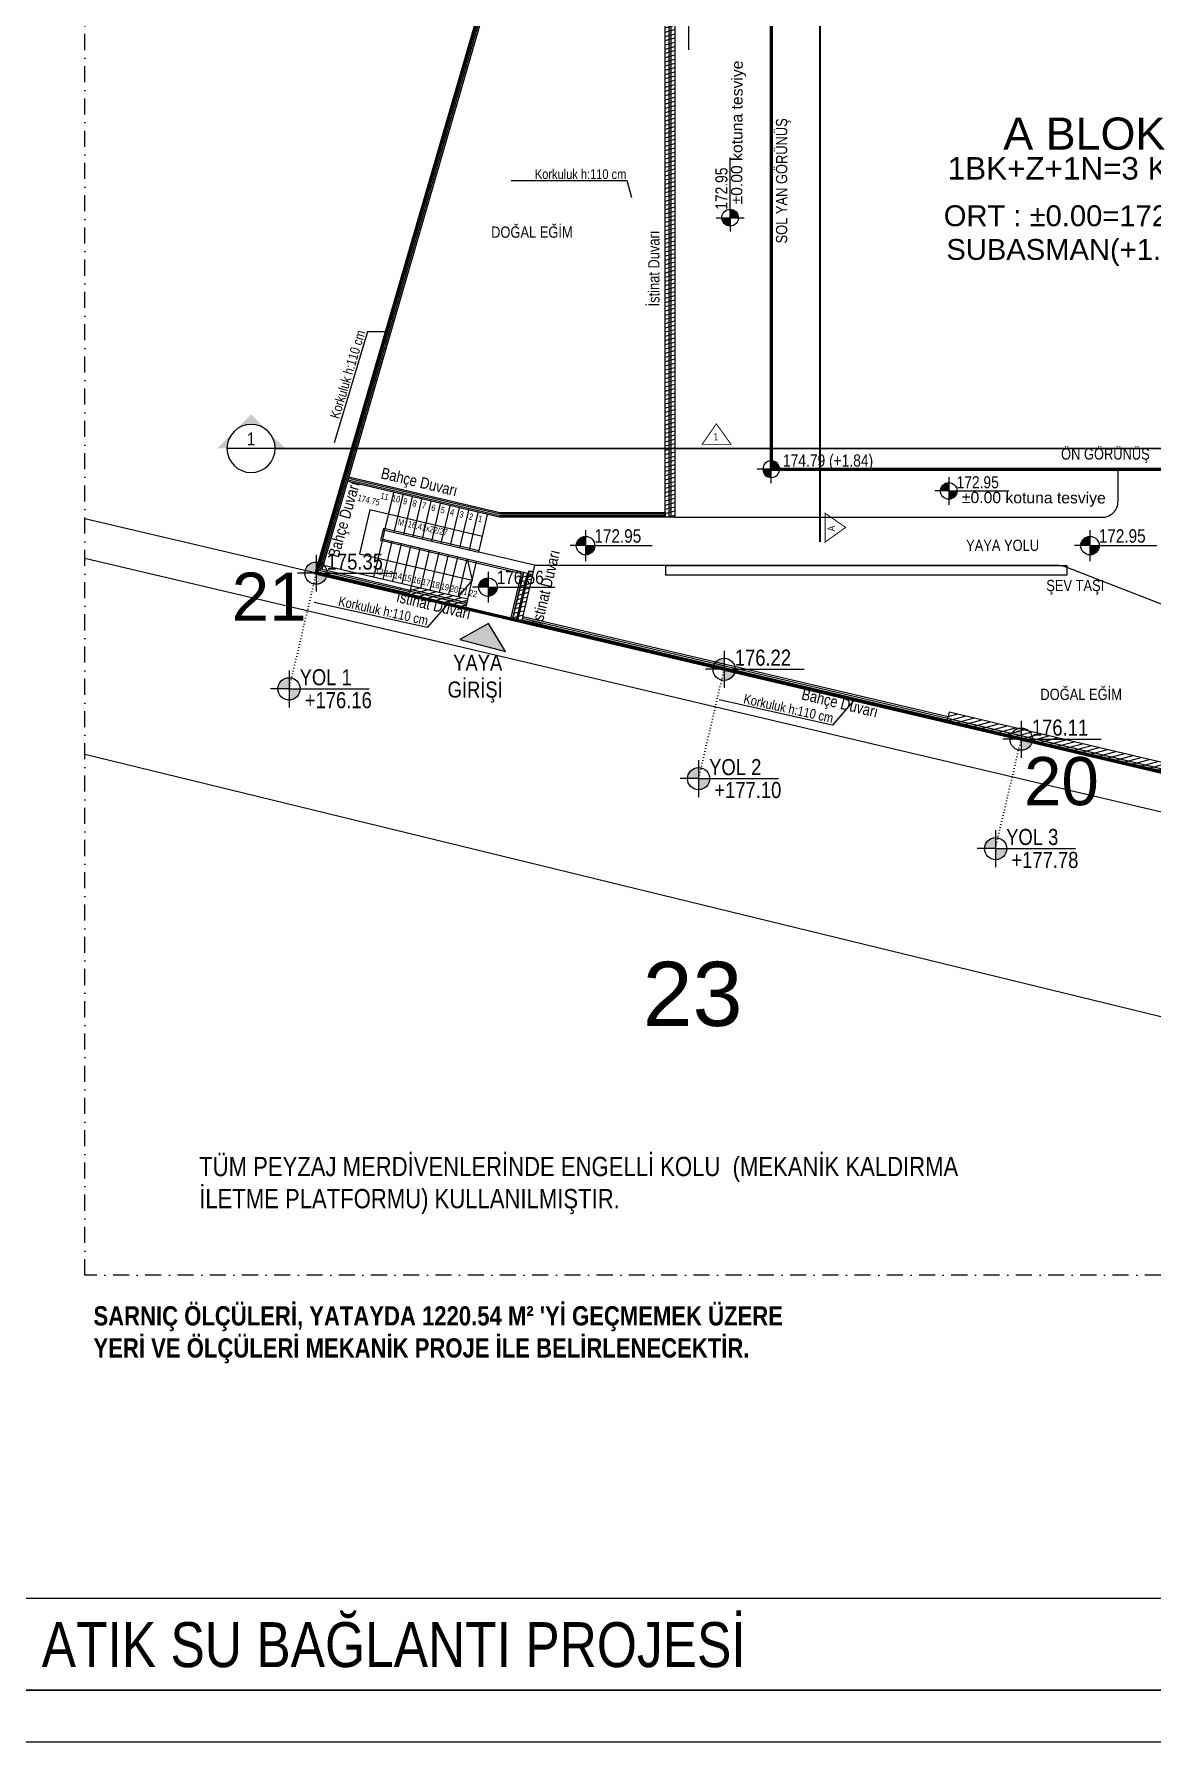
# Model space of a CAD drawing. Header units: millimetres. Extents: x 82776 to 137242, y 11666 to 27998.
# Drawn here: x 122717 to 123588, y 16109 to 17439 of the extents above; entities that cross this region are included whole.
import ezdxf
from ezdxf import colors
from ezdxf.entities.mleader import LeaderData, LeaderLine
from ezdxf.enums import TextEntityAlignment as Align
from ezdxf.math import Vec2, Vec3
from ezdxf.xclip import XClip

# ---------------------------------------------------------------- set-up
doc = ezdxf.new("R2010")
doc.units = ezdxf.units.MM
doc.header["$XCLIPFRAME"] = 0
for name, pattern in [('ACAD_ISO03W100', [30, 12, -18]), ('ACAD_ISO07W100', [3, 0, -3]), ('DASHDOT', [1, 0.5, -0.25, 0, -0.25]), ('DASHED', [15, 10, -5])]:
    doc.linetypes.add(name, pattern=pattern)
for name, color, linetype in [('0_IFC_Elevation_2', 31, 'Continuous'), ('0_IFC_Elevation_3', 21, 'Continuous'), ('0_IFC_Elevation_4', 11, 'Continuous'), ('0_IFC_Elevation_5', 252, 'Continuous'), ('0_IFC_Hatch', 250, 'Continuous'), ('0_IFC_Legend_Viewport', 7, 'Continuous'), ('0_IFC_Notation_Level_200', 160, 'Continuous'), ('0_IFC_Notation_Section_100', 10, 'Continuous'), ('0_IFC_Notation_Section_50', 10, 'Continuous'), ('0_IFC_Parsel Sınırı', 191, 'ACAD_ISO03W100'), ('0_IFC_Room_Text(No)_50', 12, 'Continuous'), ('0_IFC_Stair_Text', 221, 'Continuous'), ('0_IFC_Text_Explanation_200', 231, 'Continuous'), ('0_IFC_Text_Explanation_50', 231, 'Continuous'), ('2_IFC_Handrail', 181, 'Continuous'), ('2_IFC_Wall', 130, 'Continuous')]:
    doc.layers.add(name, color=color, linetype=linetype)
doc.layers.add('NADI', color=7, linetype='Continuous', lineweight=0)
doc.styles.add('IFC_TEXT', font='ARIALN.TTF')
doc.styles.get("Standard").update_dxf_attribs({"font": 'arial.ttf'})
pattern_1 = [(15, (-100433.742, -46815.495), (-3.2870019, 12.267258), [])]

# ---------------------------------------------------------------- blocks, each defined once
blk = doc.blocks.new('*U1736')
blk.add_lwpolyline([(-5112.2, 0), (-759.4, 0), (-759.4, 71.5), (-5112.2, 71.5)], close=True)
at = {"layer": '0_IFC_Legend_Viewport', "transparency": 33554687}
blk.add_lwpolyline([(-5112.2, 2920), (0, 2920), (0, 0), (-5112.2, 0)], close=True, dxfattribs=at)
at = {"style": 'IFC_TEXT'}
for tag, p in [('OLCEK', (-110.4, 17.9)), ('PAFTA', (-3114.5, 17.9))]:
    blk.add_attdef(tag, p, '', height=35, dxfattribs=at)
blk = doc.blocks.new('ARAZİYOLLAR_2')
at = {"layer": '0_IFC_Elevation_3', "elevation": 3462.4}
for points in [[(-52.2, 747.8), (-410.6, -3175.1), (-412.6, -4008.5), (-415.8, -5422.7), (-417.1, -5989.9), (-418.6, -6582.1), (-420.4, -7326.2), (-421.6, -7815.3), (-59.8, -8216.9), (697.9, -8297.1), (1704.2, -8403.5)], [(0, 0), (67.3, 736.9)], [(1226.5, -8932.6), (-378.2, -8775.4), (-1025.4, -8013.5), (-1006.3, -3483.3), (-1003.6, -2832.5), (-658.4, 644.8)]]:
    blk.add_lwpolyline(points, dxfattribs=at)
at = {"layer": '0_IFC_Parsel Sınırı', "linetype": 'Continuous', "ltscale": 5, "const_width": 10, "elevation": 3462.4}
blk.add_lwpolyline([(5323.2, -760.4), (5322.3, -1259.6), (5325.1, -2776.6), (5018.8, -2728.2), (5032, -4366.9), (5024.5, -5117), (5019.3, -5645.1), (7326.4, -6140.9), (7306.8, -6222.6), (6955.6, -6856.3), (5972.9, -8325.1), (6123, -8355.3), (6103.7, -8389.3), (5666.1, -9177.7), (2891.3, -8408.4), (-1.4, -8102.4), (-301.4, -7769.4), (-295.7, -5423), (-290.7, -3181.4), (-205.1, -2247.2), (0, 0), (1862.5, -268.3), (3023.4, -433)], close=True, dxfattribs=at)
at = {"layer": '0_IFC_Parsel Sınırı'}
for p in [(0, 0), (-205.1, -2247.2)]:
    blk.add_point(p, dxfattribs=at)
for s, p in [('21', (-183.5, 239.2)), ('20', (-407.5, -2283.8))]:
    blk.add_text(s, height=150, rotation=278.0307, dxfattribs=at).set_placement(p)
at = {"layer": 'NADI'}
blk.add_text('23', height=200, rotation=278.0307, dxfattribs=at).set_placement((-1254.1, -1204.2, 443.8))
blk = doc.blocks.new('VP_YAZI')
at = {"layer": '0_IFC_Text_Explanation_50', "attachment_point": 1}
for s, insert, char_height in [('A BLOK', (643.4, -3746.1, 3462.4), 100), ('1BK+Z+1N=3 KAT', (470.4, -3869.2, 3462.4), 70)]:
    blk.add_mtext_dynamic_manual_height_columns(s, width=1357.697, gutter_width=12.5, heights=[0], dxfattribs=dict(at, insert=insert, char_height=char_height))
blk = doc.blocks.new('VP BLOK YERLERİ')
at = {"layer": '2_IFC_Wall', "color": 131, "lineweight": 80, "elevation": 349700.6}
blk.add_lwpolyline([(3417.4, 2123.9), (1417.4, 2123.9), (1417.4, 323.9), (3417.4, 323.9)], close=True, dxfattribs=at)
blk = doc.blocks.new('VP_GORUNUS YAZILARI')
at = {"layer": '0_IFC_Text_Explanation_50', "transparency": 33554687, "insert": (-64.4, -4138.1), "char_height": 35, "attachment_point": 1, "rotation": 90, "style": 'IFC_TEXT'}
blk.add_mtext_dynamic_manual_height_columns('SOL YAN GÖRÜNÜŞ ', width=439.524, gutter_width=12.5, heights=[0], dxfattribs=at)
at = {"layer": '0_IFC_Text_Explanation_50', "transparency": 33554687, "insert": (823.3, -4776.1), "char_height": 35, "attachment_point": 1, "style": 'IFC_TEXT'}
blk.add_mtext_dynamic_manual_height_columns('ÖN GÖRÜNÜŞ ', width=459.66, gutter_width=12.5, heights=[0], dxfattribs=at)
blk = doc.blocks.new('*U1783')
at = {"layer": '0_IFC_Room_Text(No)_50'}
h = blk.add_hatch(color=256, dxfattribs=at)
h.paths.add_polyline_path([(0, 1061), (-530, 530, -0.414214), (530, 530)])
h.paths.add_polyline_path([(530, 530, -0.198912), (750, 0), (1061, 0)])
h.paths.add_polyline_path([(-530, 530), (-1061, 0), (-750, 0, -0.198912)])
at = {"layer": '0_IFC_Room_Text(No)_50', "linetype": 'Continuous'}
blk.add_line((-750, 0), (750, 0), dxfattribs=at)
blk.add_circle((0, 0), 750, dxfattribs=at)
at = {"layer": '0_IFC_Room_Text(No)_50', "style": 'IFC_TEXT'}
blk.add_attdef('NO', text='', height=400, dxfattribs=at).set_placement((0, 100), align=Align.CENTER)
for p in [(0, -100), (0, -374)]:
    blk.add_attdef('SHEET', text='', height=200, dxfattribs=at).set_placement(p, align=Align.TOP_CENTER)
blk = doc.blocks.new('VP_KESIT YERLERI')
at = {"layer": '0_IFC_Notation_Section_100', "linetype": 'DASHED', "ltscale": 5, "const_width": 6}
blk.add_lwpolyline([(-1544.6, 0), (2000, 0), (2000, -374.8), (4600, -374.8), (4600, -229.4), (7030.2, -229.4)], dxfattribs=at)
ref = blk.add_blockref('*U1783', (-1619.6, 0), dxfattribs=dict(xscale=-0.1, yscale=0.1, zscale=0.1))
ref.add_attrib('NO', '1', dxfattribs={"layer": '0_IFC_Room_Text(No)_50', "height": 40, "style": 'IFC_TEXT'}).set_placement((-1619.6, 10), align=Align.CENTER)
blk = doc.blocks.new('BLOK KESIT YERLERI')
at = {"layer": '0_IFC_Notation_Section_100', "linetype": 'DASHED', "const_width": 6}
for points in [[(-5348.1, -614.3), (-5348.1, 1576.8)], [(-5715.1, -322.8), (-3307, -322.8)]]:
    blk.add_lwpolyline(points, dxfattribs=at)
at = {"layer": '0_IFC_Notation_Section_100', "ltscale": 3, "const_width": 3}
for points in [[(-5715.1, -309.9), (-5625.1, -309.9), (-5670.8, -246)], [(-5332, -524.3), (-5332, -614.3), (-5268.1, -568.7)]]:
    blk.add_lwpolyline(points, close=True, dxfattribs=at)
at = {"layer": '0_IFC_Notation_Section_50', "ltscale": 3, "char_height": 22.5, "attachment_point": 7, "style": 'IFC_TEXT'}
for s, insert, rotation in [('\\pxqc;1', (-5709.6, -297.7), 359.9589), ('\\pxqc;A', (-5301.6, -609.7), 89.9589)]:
    blk.add_mtext_dynamic_manual_height_columns(s, width=74.846, gutter_width=364500, heights=[41.8], dxfattribs=dict(at, insert=insert, rotation=rotation))
blk = doc.blocks.new('0_IFC_NOTATION_LEVEL_200')
at = {"layer": '0_IFC_Notation_Level_200'}
h = blk.add_hatch(color=256, dxfattribs=at)
h.dxf.hatch_style = 1
h.paths.add_polyline_path([(0, 0), (0, 576, 0.414214), (-576, 0)])
h.paths.add_polyline_path([(0, -576, 0.414214), (576, 0), (0, 0)])
for p, q in [((0, 960), (0, -960)), ((0, 0), (-960, 0)), ((0, 0), (4154, 0))]:
    blk.add_line(p, q, dxfattribs=at)
blk.add_circle((0, 0), 576, dxfattribs=at)
at = {"layer": '0_IFC_Notation_Level_200', "style": 'IFC_TEXT'}
for tag, p in [('LEVEL_ABOVE', (549, 185)), ('LEVEL_BELOW', (549, -1005))]:
    blk.add_attdef(tag, p, '', height=800, dxfattribs=at)
blk = doc.blocks.new('BLOK KOSE KOTLARI')
at = {"layer": '0_IFC_Notation_Level_200', "linetype": 'ACAD_ISO07W100', "lineweight": 0, "ltscale": 3}
for points, elevation in [([(-1417.4, -2126.7), (-1501.4, -2484.1)], -346213.4), ([(-146.6, -2423), (-226.2, -2763.8)], -346238.3), ([(778.1, -2640.9), (697.8, -2981.3)], -346238.3)]:
    blk.add_lwpolyline(points, dxfattribs=dict(at, elevation=elevation))
ref = blk.add_blockref('0_IFC_NOTATION_LEVEL_200', (0, -1800), dxfattribs=dict(xscale=-0.045, yscale=0.045, zscale=0.045, rotation=180))
ref.add_attrib('LEVEL_BELOW', '174.79 (+1.84)', (36.8, -1791.8), dxfattribs={"layer": '0_IFC_Notation_Level_200', "height": 37.5, "style": 'IFC_TEXT'})
ref = blk.add_blockref('0_IFC_NOTATION_LEVEL_200', (-1417.4, -2123.9, -346238.3), dxfattribs=dict(xscale=0.06, yscale=0.06, zscale=0.06))
ref.add_attrib('LEVEL_ABOVE', '175.35', (-1384.1, -2112.8, -346238.3), dxfattribs={"layer": '0_IFC_Notation_Level_200', "height": 50, "rotation": 0, "style": 'IFC_TEXT'})
ref = blk.add_blockref('0_IFC_NOTATION_LEVEL_200', (-146.6, -2423.1, -346238.3), dxfattribs=dict(xscale=0.06, yscale=0.06, zscale=0.06))
ref.add_attrib('LEVEL_ABOVE', '176.22', (-113.4, -2412, -346238.3), dxfattribs={"layer": '0_IFC_Notation_Level_200', "height": 50, "rotation": 0, "style": 'IFC_TEXT'})
ref = blk.add_blockref('0_IFC_NOTATION_LEVEL_200', (-1501.4, -2484.1, -346214.6), dxfattribs=dict(xscale=0.06, yscale=0.06, zscale=0.06))
ref.add_attrib('LEVEL_BELOW', '+176.16', (-1452.3, -2544.4, -346214.6), dxfattribs={"layer": '0_IFC_Notation_Level_200', "height": 50, "rotation": 0, "style": 'IFC_TEXT'})
ref.add_attrib('LEVEL_ABOVE', 'YOL 1', (-1468.4, -2473, -346214.6), dxfattribs={"layer": '0_IFC_Notation_Level_200', "height": 50, "rotation": 0, "style": 'IFC_TEXT'})
ref = blk.add_blockref('0_IFC_NOTATION_LEVEL_200', (778.5, -2640.9, -346238.3), dxfattribs=dict(xscale=0.06, yscale=0.06, zscale=0.06))
ref.add_attrib('LEVEL_ABOVE', '176.11', (811.8, -2629.8, -346238.3), dxfattribs={"layer": '0_IFC_Notation_Level_200', "height": 50, "rotation": 0, "style": 'IFC_TEXT'})
ref = blk.add_blockref('0_IFC_NOTATION_LEVEL_200', (-226.2, -2763.8, -346238.3), dxfattribs=dict(xscale=0.06, yscale=0.06, zscale=0.06))
ref.add_attrib('LEVEL_BELOW', '+177.10', (-177.1, -2824.2, -346238.3), dxfattribs={"layer": '0_IFC_Notation_Level_200', "height": 50, "rotation": 0, "style": 'IFC_TEXT'})
ref.add_attrib('LEVEL_ABOVE', 'YOL 2', (-193.1, -2752.7, -346238.3), dxfattribs={"layer": '0_IFC_Notation_Level_200', "height": 50, "rotation": 0, "style": 'IFC_TEXT'})
ref = blk.add_blockref('0_IFC_NOTATION_LEVEL_200', (698.8, -2981.6, -346238.3), dxfattribs=dict(xscale=0.06, yscale=0.06, zscale=0.06))
ref.add_attrib('LEVEL_BELOW', '+177.78', (747.9, -3041.9, -346238.3), dxfattribs={"layer": '0_IFC_Notation_Level_200', "height": 50, "rotation": 0, "style": 'IFC_TEXT'})
ref.add_attrib('LEVEL_ABOVE', 'YOL 3', (731.7, -2970.4, -346238.3), dxfattribs={"layer": '0_IFC_Notation_Level_200', "height": 50, "rotation": 0, "style": 'IFC_TEXT'})
at = {"layer": '0_IFC_Notation_Level_200', "insert": (537.3, -978.4, -317597.5), "char_height": 65, "attachment_point": 1}
blk.add_mtext_dynamic_manual_height_columns('ORT : %%P0.00=172.95', width=1400.935, gutter_width=12.5, heights=[0], dxfattribs=at)
at = {"layer": '0_IFC_Notation_Level_200', "insert": (545.5, -1083.3, -317597.5), "char_height": 65, "width": 1270.486, "attachment_point": 1}
blk.add_mtext('SUBASMAN(+1.20)=174.15', dxfattribs=at)
blk = doc.blocks.new('OK')
at = {"layer": '0_IFC_Text_Explanation_50'}
h = blk.add_hatch(color=256, dxfattribs=at)
h.dxf.hatch_style = 1
h.paths.add_polyline_path([(90, 47.4), (0, 0), (44.1, -91.7)])
blk.add_lwpolyline([(90, 47.4), (0, 0), (44.1, -91.7), (90, 47.4)], dxfattribs=at)
blk = doc.blocks.new('VP_SETLER')
at = {"layer": '0_IFC_Elevation_5'}
h = blk.add_hatch(dxfattribs=at)
h.set_pattern_fill('ANSI31', color=256, scale=4, angle=-30)
h.set_pattern_definition(pattern_1)
h.paths.add_polyline_path([(-409.2, -3040.9), (-79.2, -3040.9), (-79.2, -3070.9), (-379.2, -3070.9), (-379.2, -4990.9), (-409.2, -4990.9)])
h = blk.add_hatch(dxfattribs=at)
h.set_pattern_fill('ANSI31', color=256, scale=4, angle=-30)
h.set_pattern_definition(pattern_1)
h.paths.add_polyline_path([(-1206.5, -5233.1), (-1199.6, -5203.9), (-1024.4, -5245.1), (-1031.3, -5274.3), (-1206.5, -5233.1)])
h = blk.add_hatch(dxfattribs=at)
h.set_pattern_fill('ANSI31', color=256, scale=4, angle=-30)
h.set_pattern_definition(pattern_1)
h.paths.add_polyline_path([(-856.1, -5315.6), (-821.7, -5169.5), (-850.9, -5162.7), (-885.3, -5308.7)])
h = blk.add_hatch(dxfattribs=at)
h.set_pattern_fill('ANSI31', color=256, scale=4, angle=-30)
h.set_pattern_definition(pattern_1)
h.paths.add_polyline_path([(467.8, -5627.2), (699.9, -5681.8), (1612.3, -5897.1), (2432, -6014.6), (2771.1, -6063.2), (2775.3, -6033.5), (2436.3, -5984.9), (1617.9, -5867.6), (706.8, -5652.6), (474.7, -5598)])
at = {"layer": '0_IFC_Hatch'}
h = blk.add_hatch(color=255, dxfattribs=at)
h.dxf.hatch_style = 1
h.paths.add_polyline_path([(-396.7, -3053.4), (-79.2, -3053.4), (-79.2, -3058.4), (-391.7, -3058.4), (-391.7, -4990.9), (-396.7, -4990.9)])
h = blk.add_hatch(color=255, dxfattribs=at)
h.dxf.hatch_style = 1
h.paths.add_polyline_path([(-868.2, -5312.7), (-833.9, -5166.7), (-838.7, -5165.5), (-873.1, -5311.5)])
h = blk.add_hatch(color=255, dxfattribs=at)
h.dxf.hatch_style = 1
h.paths.add_polyline_path([(-1203.6, -5220.9), (-1028.4, -5262.1), (-1027.3, -5257.3), (-1202.5, -5216)])
h = blk.add_hatch(color=255, dxfattribs=at)
h.dxf.hatch_style = 1
h.paths.add_polyline_path([(469, -5622.3), (1613.3, -5892), (2771.8, -6058.1), (2772.5, -6053.1), (1614.2, -5887.1), (470.1, -5617.4)])
at = {"elevation": 346238.3}
blk.add_lwpolyline([(841.7, -5140.9), (841.7, -5171.1), (-407.7, -5171.1), (-407.7, -5140.9)], close=True, dxfattribs=at)
at = {"layer": '0_IFC_Elevation_2', "elevation": 346238.3}
blk.add_lwpolyline([(-409.2, -3040.9), (-79.2, -3040.9), (-79.2, -3070.9), (-379.2, -3070.9), (-379.2, -4990.9), (-409.2, -4990.9)], close=True, dxfattribs=at)
at = {"layer": '0_IFC_Elevation_2'}
for points in [[(-1206.5, -5233.1), (-1199.6, -5203.9), (-1024.4, -5245.1), (-1031.3, -5274.3), (-1206.5, -5233.1)], [(-856.1, -5315.6), (-821.7, -5169.5), (-850.9, -5162.7), (-885.3, -5308.7)], [(467.8, -5627.2), (699.9, -5681.8), (1612.3, -5897.1), (2432, -6014.6), (2771.1, -6063.2), (2775.3, -6033.5), (2436.3, -5984.9), (1617.9, -5867.6), (706.8, -5652.6), (474.7, -5598)]]:
    blk.add_lwpolyline(points, close=True, dxfattribs=at)
at = {"layer": '0_IFC_Elevation_3'}
for points in [[(-379.2, -4990.9), (950.8, -4990.9, 0.414214), (1000.8, -4940.9), (1000.8, -4840.9)], [(6290.8, -5130.3), (6290.8, -5495.9, -0.414214), (6090.8, -5695.9), (2267.3, -5695.9, -0.092994), (2238.3, -5690.5), (839.2, -5146.3, 0.092994), (810.2, -5140.9), (-812.5, -5140.9), (-990, -5099.1)]]:
    blk.add_lwpolyline(points, format="xyb", dxfattribs=at)
for points in [[(-1282.1, -5030.4), (-1254.6, -4913.6)], [(-1252.9, -5037.2), (-1225.4, -4920.4)], [(-1223.7, -5044.1), (-1196.2, -4927.3)], [(-1194.5, -5051), (-1167, -4934.2)], [(-1165.3, -5057.9), (-1137.8, -4941)], [(-978.6, -5050.4), (-1329, -4967.9), (-1361.1, -5104.2), (-1010.7, -5186.7)], [(-1136.1, -5064.7), (-1108.6, -4947.9)], [(-1106.9, -5071.6), (-1079.4, -4954.8)], [(-1077.7, -5078.5), (-1050.2, -4961.7)], [(-1048.5, -5085.4), (-1021, -4968.5)], [(-1019.2, -5092.2), (-991.8, -4975.4)], [(-990, -5099.1), (-962.6, -4982.3)], [(-1316.4, -5176.4), (-1288.9, -5059.6)], [(-1287.2, -5183.2), (-1259.7, -5066.4)], [(-1258, -5190.1), (-1230.5, -5073.3)], [(-1228.8, -5197), (-1201.3, -5080.2)], [(-1199.6, -5203.9), (-1172.1, -5087.1)], [(-1170.4, -5210.7), (-1142.9, -5093.9)], [(-1141.2, -5217.6), (-1113.7, -5100.8)], [(-1473, -5139.5), (-1024.4, -5245.1)], [(-1112, -5224.5), (-1084.5, -5107.7)], [(-1082.8, -5231.4), (-1055.3, -5114.6)], [(-1053.6, -5238.2), (-1026.1, -5121.4)], [(-1026.1, -5121.4), (-1010.7, -5186.7), (-1053.6, -5238.2)], [(-1024.4, -5245.1), (-996.9, -5128.3)], [(-821.7, -5169.5), (-814.8, -5140.3)], [(-885.3, -5308.7), (-850.9, -5162.7)]]:
    blk.add_lwpolyline(points, dxfattribs=at)
at = {"layer": '0_IFC_Elevation_4'}
for points in [[(571.5, -80.9), (0, 0), (-1496.2, -5164.9), (-1206.5, -5233.1), (-1203.1, -5218.5), (-1477.4, -5153.9), (10.8, -16.7), (569.4, -95.8)], [(-1394.6, -4865.2), (-924.2, -4975.9), (-409.2, -4975.9), (-409.2, -4990.9), (-926, -4990.9), (-1398, -4879.8)]]:
    blk.add_lwpolyline(points, dxfattribs=at)
blk.add_lwpolyline([(471.3, -5612.6), (-852.6, -5301), (-856.1, -5315.6), (467.8, -5627.2)], close=True, dxfattribs=at)
at = {"layer": '0_IFC_Elevation_5'}
blk.add_lwpolyline([(-79.2, -5141.1), (815.9, -5141.1)], dxfattribs=at)
at = {"layer": '2_IFC_Handrail'}
for points in [[(-1205.4, -5228.2), (-1490, -5161.2), (3.6, -5.6), (570.8, -85.9)], [(-1204.2, -5223.3), (-1483.7, -5157.5), (7.2, -11.1), (570.1, -90.8)], [(-409.2, -4985.9), (-925.4, -4985.9), (-1396.9, -4874.9)], [(-409.2, -4980.9), (-924.8, -4980.9), (-1395.7, -4870.1)], [(-890.1, -5307.5), (-856.9, -5166.4), (-1295, -5063.3), (-1285.8, -5024.3), (-988.9, -5094.2)], [(-885.3, -5308.7), (-850.9, -5162.7), (-1288.9, -5059.6), (-1282.1, -5030.4), (-990, -5099.1)], [(469, -5622.3), (-854.9, -5310.7)], [(470.1, -5617.4), (-853.8, -5305.8)]]:
    blk.add_lwpolyline(points, dxfattribs=at)
for points in [[(-396.7, -3053.4), (-79.2, -3053.4), (-79.2, -3058.4), (-391.7, -3058.4), (-391.7, -4990.9), (-396.7, -4990.9)], [(-868.2, -5312.7), (-833.9, -5166.7), (-838.7, -5165.5), (-873.1, -5311.5)], [(-1203.6, -5220.9), (-1028.4, -5262.1), (-1027.3, -5257.3), (-1202.5, -5216)], [(469, -5622.3), (1613.3, -5892), (2771.8, -6058.1), (2772.5, -6053.1), (1614.2, -5887.1), (470.1, -5617.4)]]:
    blk.add_lwpolyline(points, close=True, dxfattribs=at)
ref = blk.add_blockref('0_IFC_NOTATION_LEVEL_200', (-207.1, -4057.8), dxfattribs=dict(xscale=0.0450000000000006, yscale=0.0450000000000006, zscale=0.0450000000000006, rotation=90))
ref.add_attrib('LEVEL_ABOVE', '172.95', (-215.5, -4033.2), dxfattribs={"layer": '0_IFC_Notation_Level_200', "height": 37.5, "rotation": 90, "style": 'IFC_TEXT'})
ref = blk.add_blockref('0_IFC_NOTATION_LEVEL_200', (473.4, -4908.7), dxfattribs=dict(xscale=0.045, yscale=0.045, zscale=0.045))
ref.add_attrib('LEVEL_ABOVE', '172.95', (498.1, -4900.4), dxfattribs={"layer": '0_IFC_Notation_Level_200', "height": 37.5, "rotation": 360, "style": 'IFC_TEXT'})
ref = blk.add_blockref('0_IFC_NOTATION_LEVEL_200', (-657.3, -5079.1), dxfattribs=dict(xscale=0.05, yscale=0.05, zscale=0.05))
ref.add_attrib('LEVEL_ABOVE', '172.95', (-629.9, -5069.8), dxfattribs={"layer": '0_IFC_Notation_Level_200', "height": 41.67, "style": 'IFC_TEXT'})
ref = blk.add_blockref('0_IFC_NOTATION_LEVEL_200', (913.4, -5079.1), dxfattribs=dict(xscale=0.05, yscale=0.05, zscale=0.05))
ref.add_attrib('LEVEL_ABOVE', '172.95', (940.7, -5069.8), dxfattribs={"layer": '0_IFC_Notation_Level_200', "height": 41.67, "style": 'IFC_TEXT'})
at = {"rotation": 273.7307908706057}
blk.add_blockref('OK', (-960.1, -5321.7), dxfattribs=at)
at = {"layer": '0_IFC_Elevation_3'}
ref = blk.add_blockref('0_IFC_NOTATION_LEVEL_200', (-961.1, -5208.2), dxfattribs=dict(at, xscale=0.05, yscale=0.05, zscale=0.05))
ref.add_attrib('LEVEL_ABOVE', '176.56', (-933.7, -5198.9), dxfattribs={"layer": '0_IFC_Notation_Level_200', "height": 41.67, "style": 'IFC_TEXT'})
at = {"layer": '0_IFC_Notation_Level_200', "char_height": 35, "attachment_point": 1}
for insert, rotation in [((-204.5, -4016.6), 89.7961), ((514.6, -4911.3), 359.7961)]:
    blk.add_mtext_dynamic_manual_height_columns('±0.00 kotuna tesviye', width=753.212, gutter_width=12.5, heights=[0], dxfattribs=dict(at, insert=insert, rotation=rotation))
at = {"layer": '0_IFC_Stair_Text', "transparency": 33554687, "char_height": 20, "attachment_point": 3, "rotation": 347.0639, "style": 'IFC_TEXT'}
for s, width, insert in [('174.75', 190.185, (-1296.2, -4935.6)), ('11', 21.116, (-1268.6, -4918.6)), ('10', 21.116, (-1232.4, -4926.3)), ('9', 21.116, (-1210.2, -4932.4)), ('8', 21.116, (-1181, -4939.3)), ('7', 21.116, (-1151.8, -4946.1)), ('M: 16.41x22/27', 190.185, (-1084.9, -5029.6)), ('6', 21.116, (-1122.6, -4953)), ('5', 21.116, (-1093.4, -4959.9)), ('4', 21.116, (-1064.2, -4966.7)), ('3', 21.116, (-1035, -4973.6)), ('2', 21.116, (-1005.8, -4980.5)), ('1', 21.116, (-976.6, -4987.4)), ('12', 21.116, (-1284.9, -5152.5)), ('13', 21.116, (-1255.7, -5159.4)), ('14', 21.116, (-1226.5, -5166.3)), ('15', 21.116, (-1197.3, -5173.1)), ('16', 21.116, (-1168.1, -5180)), ('17', 21.116, (-1138.9, -5186.9)), ('18', 21.116, (-1109.7, -5193.8)), ('19', 21.116, (-1080.5, -5200.6)), ('20', 21.116, (-1051.3, -5207.5)), ('21', 21.116, (-1022.1, -5214.4)), ('22', 21.116, (-992.9, -5221.3))]:
    blk.add_mtext_dynamic_manual_height_columns(s, width=width, gutter_width=12.5, heights=[0], dxfattribs=dict(at, insert=insert))
at = {"layer": '0_IFC_Text_Explanation_200', "attachment_point": 1, "style": 'IFC_TEXT'}
for s, width, gutter_width, insert, char_height in [('DOĞAL EĞİM', 511.412, 972000, (-951.4, -4085.3), 35), ('\\pxqc;YAYA YOLU', 278.416, 972000, (502.1, -5060.5), 35), ('\\pxt3;ŞEV TAŞI', 439.524, 12.5, (777.3, -5185.7, -346238.3), 35), ('\\pxqc; YAYA\\PGİRİŞİ', 275.985, 972000, (-1139.1, -5418.9, 7160.2), 50), ('DOĞAL EĞİM', 511.412, 972000, (758.9, -5524.7), 35)]:
    blk.add_mtext_dynamic_manual_height_columns(s, width=width, gutter_width=gutter_width, heights=[0], dxfattribs=dict(at, insert=insert, char_height=char_height))
at = {"layer": '0_IFC_Text_Explanation_200', "char_height": 35, "attachment_point": 1, "style": 'IFC_TEXT'}
for s, insert, rotation in [('İstinat Duvarı', (-462.3, -4334.3, 346129.7), 90), ('Bahçe Duvarı', (-1288.7, -4835), 346.3982), ('Bahçe Duvarı', (-1459.7, -5109.2), 74.1452), ('İstinat Duvarı', (-825.9, -5318.6), 76.3982), ('İstinat Duvarı', (-1240.7, -5219.6), 346.3982), ('Bahçe Duvarı', (20.9, -5523.5), 346.3982)]:
    blk.add_mtext_dynamic_manual_height_columns(s, width=275.849, gutter_width=972000, heights=[0], dxfattribs=dict(at, insert=insert, rotation=rotation))
at = {"layer": '0_IFC_Text_Explanation_50', "transparency": 33554687, "insert": (669.3, -6982.4), "char_height": 60, "attachment_point": 3, "style": 'IFC_TEXT'}
blk.add_mtext_dynamic_manual_height_columns('\\pxql;TÜM PEYZAJ MERDİVENLERİNDE ENGELLİ KOLU  (MEKANİK KALDIRMA İLETME PLATFORMU) KULLANILMIŞTIR. ', width=2529.828, gutter_width=293, heights=[1405.6], dxfattribs=at)
at = {"layer": '0_IFC_Text_Explanation_50'}
ml = blk.add_multileader_mtext('Standard', dxfattribs=at)
ml.set_content('Korkuluk h:110 cm', color=256, style='IFC_TEXT')
ml.set_leader_properties()
ml.build(insert=Vec2(0, 0))
ml.multileader.update_dxf_attribs({"text_right_attachment_type": 6, "dogleg_length": 0.36})
ctx = ml.context
ctx.base_point, ctx.char_height, ctx.plane_origin, ctx.plane_x_axis, ctx.plane_y_axis = Vec3(-357.1, -3458.2), 30, Vec3(-433.5, -3249.2), Vec3(-0.000712, 1), Vec3(-1, -0.000712)
ctx.right_attachment, ctx.text_align_type = 6, 2
notes = []
notes.append((ctx, [(1, (1, 1, 0), (-336.6, -3173.9), (0.000712, -1), 0.36, [(0, [(-392.1, -3157.9)], 0, [])])]))
ctx.mtext.insert, ctx.mtext.text_direction, ctx.mtext.rotation, ctx.mtext.alignment, ctx.mtext.flow_direction = Vec3(-372.6, -3176.3), Vec3(-0.000712, 1), 1.571509, 3, 5
ml = blk.add_multileader_mtext('Standard', dxfattribs=at)
ml.set_content('Korkuluk h:110 cm', color=256, style='IFC_TEXT')
ml.set_leader_properties()
ml.build(insert=Vec2(0, 0))
ml.multileader.update_dxf_attribs({"text_right_attachment_type": 6, "dogleg_length": 0.36})
ctx = ml.context
ctx.base_point, ctx.char_height, ctx.plane_origin, ctx.plane_x_axis, ctx.plane_y_axis = Vec3(-812.4, -3922.3), 30, Vec3(-603.4, -4040.1), Vec3(1, -0.000712), Vec3(0.000712, 1)
ctx.right_attachment, ctx.text_align_type = 6, 2
notes.append((ctx, [(1, (1, 1, 0), (-528.2, -3943.3), (-1, 0.000712), 0.36, [(0, [(-512.1, -3998.7)], 0, [])])]))
ctx.mtext.insert, ctx.mtext.text_direction, ctx.mtext.rotation, ctx.mtext.alignment, ctx.mtext.flow_direction = Vec3(-530.5, -3907.3), Vec3(1, -0.000712), 6.282473, 3, 5
ml = blk.add_multileader_mtext('Standard', dxfattribs=at)
ml.set_content('Korkuluk h:110 cm', color=256, style='IFC_TEXT')
ml.set_leader_properties()
ml.build(insert=Vec2(0, 0))
ml.multileader.update_dxf_attribs({"text_right_attachment_type": 6, "dogleg_length": 0.36})
ctx = ml.context
ctx.base_point, ctx.char_height, ctx.plane_origin, ctx.plane_x_axis, ctx.plane_y_axis = Vec3(-1438, -4679.3), 30, Vec3(-1264.9, -4513.2), Vec3(0.289216, 0.957264), Vec3(-0.957264, 0.289216)
ctx.right_attachment, ctx.text_align_type = 6, 2
notes.append((ctx, [(1, (1, 1, 0), (-1335.9, -4413.2), (-0.289216, -0.957264), 0.36, [(0, [(-1278.2, -4413.8)], 0, [])])]))
ctx.mtext.insert, ctx.mtext.text_direction, ctx.mtext.rotation, ctx.mtext.alignment, ctx.mtext.flow_direction = Vec3(-1371.1, -4405.1), Vec3(0.289216, 0.957264), 1.277389, 3, 5
ml = blk.add_multileader_mtext('Standard', dxfattribs=at)
ml.set_content('Korkuluk h:110 cm', color=256, style='IFC_TEXT')
ml.set_leader_properties()
ml.build(insert=Vec2(0, 0))
ml.multileader.update_dxf_attribs({"text_right_attachment_type": 6, "dogleg_length": 0.36})
ctx = ml.context
ctx.base_point, ctx.char_height, ctx.plane_origin, ctx.plane_x_axis, ctx.plane_y_axis = Vec3(-1423.3, -5252), 30, Vec3(-1156.7, -5189), Vec3(0.976105, -0.217301), Vec3(0.217301, 0.976105)
ctx.right_attachment, ctx.text_align_type = 6, 2
notes.append((ctx, [(1, (1, 1, 0), (-1150.3, -5334.1), (-0.976105, 0.217301), 0.36, [(0, [(-1076.6, -5249.3)], 0, [])])]))
ctx.mtext.insert, ctx.mtext.text_direction, ctx.mtext.rotation, ctx.mtext.alignment, ctx.mtext.flow_direction = Vec3(-1144.8, -5298.4), Vec3(0.976105, -0.217301), 6.064137, 3, 5
ml = blk.add_multileader_mtext('Standard', dxfattribs=at)
ml.set_content('Korkuluk h:110 cm', color=256, style='IFC_TEXT')
ml.set_leader_properties()
ml.build(insert=Vec2(0, 0))
ml.multileader.update_dxf_attribs({"text_right_attachment_type": 6, "dogleg_length": 0.36})
ctx = ml.context
ctx.base_point, ctx.char_height, ctx.plane_origin, ctx.plane_x_axis, ctx.plane_y_axis = Vec3(-161.7, -5555.9), 30, Vec3(104.9, -5492.9), Vec3(0.976105, -0.217301), Vec3(0.217301, 0.976105)
ctx.right_attachment, ctx.text_align_type = 6, 2
notes.append((ctx, [(1, (1, 1, 0), (111.3, -5638), (-0.976105, 0.217301), 0.36, [(0, [(185, -5553.2)], 0, [])])]))
ctx.mtext.insert, ctx.mtext.text_direction, ctx.mtext.rotation, ctx.mtext.alignment, ctx.mtext.flow_direction = Vec3(116.8, -5602.3), Vec3(0.976105, -0.217301), 6.064137, 3, 5
for ctx, leaders in notes:
    for number, flags, end, landing, length, lines in leaders:
        leader = LeaderData()
        leader.index, (leader.has_last_leader_line, leader.has_dogleg_vector, leader.attachment_direction) = number, flags
        leader.last_leader_point, leader.dogleg_vector, leader.dogleg_length = Vec3(end), Vec3(landing), length
        for number, points, colour, breaks in lines:
            line = LeaderLine()
            line.index, line.vertices, line.color, line.breaks = number, Vec3.list(points), colors.encode_raw_color(colour), breaks
            leader.lines.append(line)
        ctx.leaders.append(leader)
blk = doc.blocks.new('VAZIYET PLANI')
at = {"layer": '0_IFC_Notation_Section_50', "linetype": 'DASHDOT', "ltscale": 100}
blk.add_lwpolyline([(11583.7, 0), (0, 0), (0, 9738.9), (11583.7, 9738.9)], close=True, dxfattribs=at)
ref = blk.add_blockref('ARAZİYOLLAR_2', (720.3, 2186.1, -3462.4), dxfattribs=dict(rotation=81.96927943568697))
XClip(ref).set_block_clipping_path([(-2265.303593221, 407.7926608024), (-647.0130053807, -11062.3160780947), (8996.370837995, -9701.7537971335), (7378.0802501547, 1768.3549417636)])
for name, p in [('VP_KESIT YERLERI', (2137.6, 2574.4, 346238.3)), ('VP BLOK YERLERİ', (720.3, 2186.1, -3462.4)), ('VP_GORUNUS YAZILARI', (2216.9, 7350.9, -3462.4)), ('VP_YAZI', (2216.9, 7350.9, -3462.4))]:
    blk.add_blockref(name, p)
at = {"layer": '0_IFC_Text_Explanation_50', "transparency": 33554687, "insert": (2557.1, -96.5), "char_height": 60, "attachment_point": 3, "style": 'IFC_TEXT'}
blk.add_mtext_dynamic_manual_height_columns("\\pxql;{\\fArial Narrow|b1|i0|c162|p34;SARNIÇ ÖLÇÜLERİ, YATAYDA 1220.54 M² 'Yİ GEÇMEMEK ÜZERE \\PYERİ VE ÖLÇÜLERİ MEKANİK PROJE İLE BELİRLENECEKTİR.}", width=2529.828, gutter_width=293, heights=[1405.6], dxfattribs=at)
blk.add_blockref('VP_SETLER', (2216.9, 7350.9))
for name, p in [('BLOK KOSE KOTLARI', (2137.6, 4310, 346238.3)), ('BLOK KESIT YERLERI', (7637.6, 2897.2, 346238.3))]:
    blk.add_blockref(name, p)

msp = doc.modelspace()

# ---------------------------------------------------------------- linework, layer by layer
msp.add_lwpolyline([(82776.4, 19109.3), (82776.4, 16109.3), (125837.1, 16109.1), (125837.1, 19109.1)], close=True)

# ---------------------------------------------------------------- block references
ref = msp.add_blockref('*U1736', (125837.1, 16149.3))
ref.add_attrib('PAFTA', 'ATIK SU BAĞLANTI PROJESİ', (122722.6, 16167.3), dxfattribs={"height": 35, "style": 'IFC_TEXT'})

# ---------------------------------------------------------------- next in the draw order: block references
at = {"xscale": 0.25, "yscale": 0.25, "zscale": 0.25}
msp.add_blockref('VAZIYET PLANI', (122756.1, 16472.4, -86559.6), dxfattribs=at)

doc.saveas('drawing.dxf')
